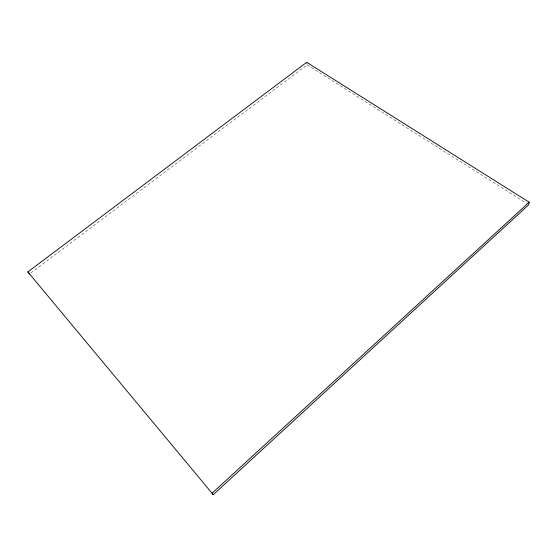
<?xml version="1.0" encoding="UTF-8"?>
<svg xmlns="http://www.w3.org/2000/svg" width="557" height="557" viewBox="0 0 557 557"><rect width="100%" height="100%" fill="white"/><g stroke="black" fill="none" stroke-linecap="round" stroke-linejoin="round"><path stroke-width="0.42" stroke-dasharray="2.79 2.09" d="M30.886 272.909L307.151 64.856L306.837 63.164M307.151 64.856L526.567 203.347"/><path stroke-width="0.84" d="M529.15 202.205L528.767 204.732L213.254 494.686L27.85 271.907L306.677 62.314L529.15 202.205L212.092 493.203L213.254 494.686M27.85 271.907L29.5 273.953"/></g></svg>
